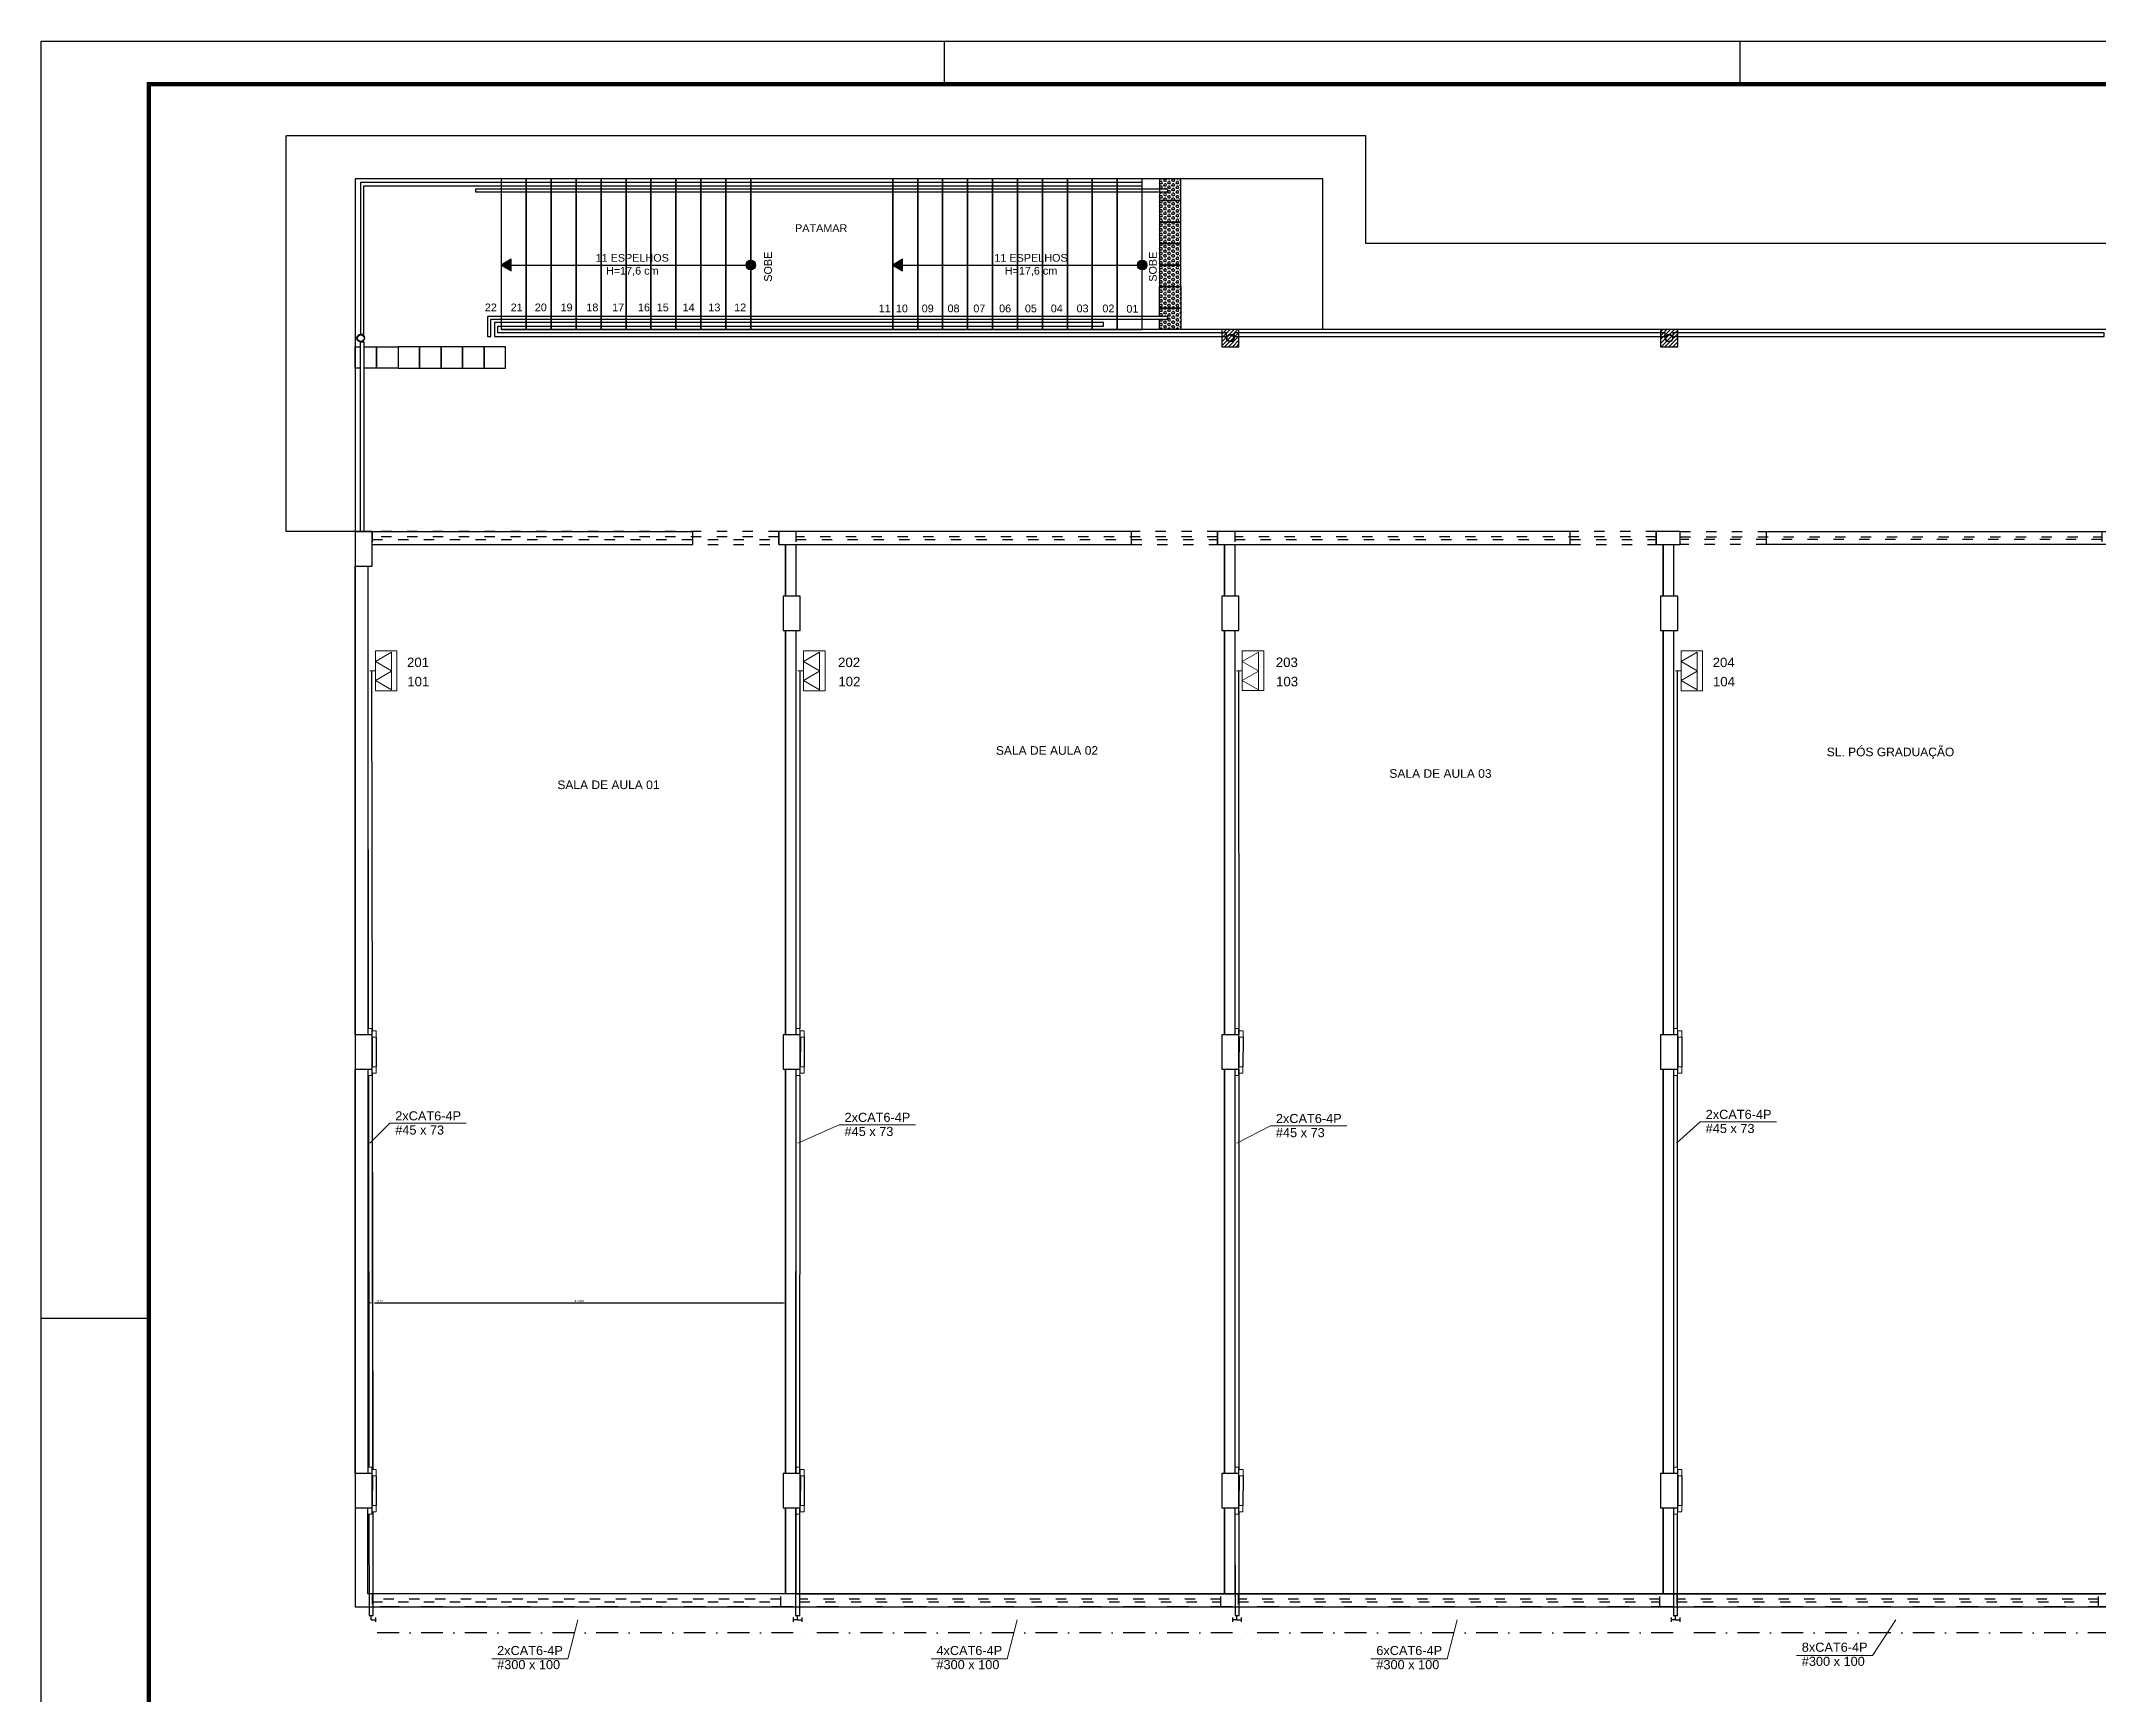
# Model space of a CAD drawing. Header units: millimetres. Extents: x 329 to 8779, y 382 to 3352.
# Drawn here: x 329 to 2721, y 1430 to 3352 of the extents above; entities that cross this region are included whole.
import ezdxf
from ezdxf.enums import TextEntityAlignment as Align

# ---------------------------------------------------------------- set-up
doc = ezdxf.new("R2010")
doc.units = ezdxf.units.MM
doc.linetypes.add('ACAD_ISO03W100', pattern=[30, 12, -18])
doc.linetypes.add('DASHDOT', pattern=[25.4, 12.7, -6.35, 0, -6.35])
for name, color, linetype in [('ARQ', 8, 'Continuous'), ('Estrutura nova', 8, 'Continuous'), ('LEGENDA', 7, 'Continuous')]:
    doc.layers.add(name, color=color, linetype=linetype)
for name, color, linetype, lineweight in [('CE-Condutos', 6, 'Continuous', 30), ('CE-Textos fios', 7, 'Continuous', 20), ('CE-Textos pontos', 5, 'Continuous', 20), ('EL-Condutos', 4, 'Continuous', 30), ('M-Condutos', 6, 'Continuous', 30), ('M-Textos fios', 7, 'Continuous', 20), ('P-SIMBOL', 5, 'Continuous', 20)]:
    doc.layers.add(name, color=color, linetype=linetype, lineweight=lineweight)
doc.styles.add('Arial', font='Arial.ttf')
doc.styles.get("Standard").update_dxf_attribs({"font": 'Arial.ttf'})
doc.dimstyles.new('ISO-25', dxfattribs={"dimtxt": 2.5, "dimasz": 2.5, "dimexe": 1.25, "dimexo": 0.625, "dimtad": 1, "dimtxsty": 'Standard', "dimcen": 2.5, "dimadec": 0, "dimazin": 0, "dimtfac": 1, "dimtmove": 0, "dimatfit": 3, "dimfxl": 1, "dimarcsym": 0})
pattern_1 = [(45, (-3663.8285, -9362.5535), (-2.245064, 2.245064), [])]

# ---------------------------------------------------------------- blocks, each defined once
blk = doc.blocks.new('A1 sem aba')
at = {"layer": 'LEGENDA'}
for p, q in [((-148, 58.4), (-148, 59.4)), ((-129.5, 58.4), (-129.5, 59.4)), ((-166.5, 29.7), (-169, 29.7))]:
    blk.add_line(p, q, dxfattribs=at)
blk.add_lwpolyline([(-169, 59.4), (0, 59.4), (0, 0), (-169, 0), (-169, 59.4)], close=True, dxfattribs=at)
at = {"layer": 'LEGENDA', "const_width": 0.1}
blk.add_lwpolyline([(-1, 58.4), (-1, 1), (-166.5, 1), (-166.5, 58.4)], close=True, dxfattribs=at)
blk = doc.blocks.new('A$C1804744E')
at = {"layer": 'EL-Condutos', "linetype": 'Continuous'}
for p, q in [((0, 4.6), (-0.4, 4.6)), ((0, 0.1), (-0.4, 0.1)), ((-0.4, -40.1), (0, -40.1)), ((-0.4, -44.6), (0, -44.6))]:
    blk.add_line(p, q, dxfattribs=at)
at = {"layer": 'EL-Condutos', "color": 6, "linetype": 'Continuous'}
for points in [[(0.1, -2.6), (0, -37.3)], [(4.7, -2.6), (4.6, -37.3)]]:
    blk.add_lwpolyline(points, dxfattribs=at)
at = {"layer": 'P-SIMBOL'}
for points in [[(-0.4, 0), (-0.4, 4.7), (-0.4, 7.4), (-5, 7.4), (-5, 0), (0, 0), (0, 4.7)], [(0, -2.6), (4.7, -2.6), (4.7, 4.7), (-0.4, 4.7)], [(0, 0), (0, -2.6)], [(-0.4, -47.3), (-5, -47.3), (-5, -40), (0, -40)], [(0, -44.7), (0, -40), (0, -37.3), (4.6, -37.3), (4.6, -44.7), (-0.4, -44.7), (-0.4, -40)], [(-0.4, -44.7), (-0.4, -47.3)]]:
    blk.add_lwpolyline(points, dxfattribs=at)
blk = doc.blocks.new('A$C57440988')
at = {"layer": 'EL-Condutos', "linetype": 'Continuous'}
for p, q in [((0, 4.6), (-0.4, 4.6)), ((0, 0.1), (-0.4, 0.1)), ((-0.4, -40.1), (0, -40.1)), ((-0.4, -44.6), (0, -44.6))]:
    blk.add_line(p, q, dxfattribs=at)
at = {"layer": 'EL-Condutos', "color": 6, "linetype": 'Continuous'}
for points in [[(0.1, -2.6), (0, -37.3)], [(4.7, -2.6), (4.6, -37.3)]]:
    blk.add_lwpolyline(points, dxfattribs=at)
at = {"layer": 'P-SIMBOL'}
for points in [[(-0.4, 0), (-0.4, 4.7), (-0.4, 7.4), (-5, 7.4), (-5, 0), (0, 0), (0, 4.7)], [(0, -2.6), (4.7, -2.6), (4.7, 4.7), (-0.4, 4.7)], [(0, 0), (0, -2.6)], [(-0.4, -47.3), (-5, -47.3), (-5, -40), (0, -40)], [(0, -44.7), (0, -40), (0, -37.3), (4.6, -37.3), (4.6, -44.7), (-0.4, -44.7), (-0.4, -40)], [(-0.4, -44.7), (-0.4, -47.3)]]:
    blk.add_lwpolyline(points, dxfattribs=at)
blk = doc.blocks.new('A$C7A2776F9')
at = {"layer": 'EL-Condutos', "linetype": 'Continuous'}
for p, q in [((0, 4.6), (-0.4, 4.6)), ((0, 0.1), (-0.4, 0.1)), ((-0.4, -40.1), (0, -40.1)), ((-0.4, -44.6), (0, -44.6))]:
    blk.add_line(p, q, dxfattribs=at)
at = {"layer": 'EL-Condutos', "color": 6, "linetype": 'Continuous'}
for points in [[(0.1, -2.6), (0, -37.3)], [(4.7, -2.6), (4.6, -37.3)]]:
    blk.add_lwpolyline(points, dxfattribs=at)
at = {"layer": 'P-SIMBOL'}
for points in [[(-0.4, 0), (-0.4, 4.7), (-0.4, 7.4), (-5, 7.4), (-5, 0), (0, 0), (0, 4.7)], [(0, -2.6), (4.7, -2.6), (4.7, 4.7), (-0.4, 4.7)], [(0, 0), (0, -2.6)], [(-0.4, -47.3), (-5, -47.3), (-5, -40), (0, -40)], [(0, -44.7), (0, -40), (0, -37.3), (4.6, -37.3), (4.6, -44.7), (-0.4, -44.7), (-0.4, -40)], [(-0.4, -44.7), (-0.4, -47.3)]]:
    blk.add_lwpolyline(points, dxfattribs=at)
blk = doc.blocks.new('A$C6E527BBC')
at = {"layer": 'EL-Condutos', "linetype": 'Continuous'}
for p, q in [((0, 4.6), (-0.4, 4.6)), ((0, 0.1), (-0.4, 0.1)), ((-0.4, -40.1), (0, -40.1)), ((-0.4, -44.6), (0, -44.6))]:
    blk.add_line(p, q, dxfattribs=at)
at = {"layer": 'EL-Condutos', "color": 6, "linetype": 'Continuous'}
for points in [[(0.1, -2.6), (0, -37.3)], [(4.7, -2.6), (4.6, -37.3)]]:
    blk.add_lwpolyline(points, dxfattribs=at)
at = {"layer": 'P-SIMBOL'}
for points in [[(-0.4, 0), (-0.4, 4.7), (-0.4, 7.4), (-5, 7.4), (-5, 0), (0, 0), (0, 4.7)], [(0, -2.6), (4.7, -2.6), (4.7, 4.7), (-0.4, 4.7)], [(0, 0), (0, -2.6)], [(-0.4, -47.3), (-5, -47.3), (-5, -40), (0, -40)], [(0, -44.7), (0, -40), (0, -37.3), (4.6, -37.3), (4.6, -44.7), (-0.4, -44.7), (-0.4, -40)], [(-0.4, -44.7), (-0.4, -47.3)]]:
    blk.add_lwpolyline(points, dxfattribs=at)
blk = doc.blocks.new('*D27')
at = {"color": 0, "lineweight": -2, "transparency": 16777216}
for p, q in [((713.7, 2151.6), (713.7, 1883.9)), ((711.2, 1885.2), (708.7, 1885.2)), ((713.7, 1885.2), (714.4, 1885.2)), ((714.4, 1692.3), (714.4, 1886.4)), ((716.9, 1885.2), (727.1, 1885.2))]:
    blk.add_line(p, q, dxfattribs=at)
at = {"color": 0, "transparency": 16777216}
for points in [[(711.2, 1885.6), (711.2, 1884.8), (713.7, 1885.2)], [(716.9, 1885.6), (716.9, 1884.8), (714.4, 1885.2)]]:
    blk.add_solid(points, dxfattribs=at)
at = {"layer": 'Defpoints', "color": 0, "transparency": 16777216}
for p in [(713.7, 2152.2), (714.4, 1885.2), (714.4, 1691.7)]:
    blk.add_point(p, dxfattribs=at)
at = {"color": 0, "transparency": 16777216, "insert": (723.2, 1887.3), "char_height": 2.5, "attachment_point": 5}
blk.add_mtext('0,65', dxfattribs=at)
blk = doc.blocks.new('*D28')
at = {"color": 0, "lineweight": -2, "transparency": 16777216}
for p, q in [((714.4, 1692.3), (714.4, 1886.4)), ((716.9, 1885.2), (1191.7, 1885.2)), ((1194.2, 1687.6), (1194.2, 1886.4))]:
    blk.add_line(p, q, dxfattribs=at)
at = {"color": 0, "transparency": 16777216}
for points in [[(716.9, 1885.6), (716.9, 1884.8), (714.4, 1885.2)], [(1191.7, 1885.6), (1191.7, 1884.8), (1194.2, 1885.2)]]:
    blk.add_solid(points, dxfattribs=at)
at = {"layer": 'Defpoints', "color": 0, "transparency": 16777216}
for p in [(1194.2, 1885.2), (714.4, 1691.7), (1194.2, 1686.9)]:
    blk.add_point(p, dxfattribs=at)
at = {"color": 0, "transparency": 16777216, "insert": (954.3, 1887.3), "char_height": 2.5, "attachment_point": 5}
blk.add_mtext('479,89', dxfattribs=at)

msp = doc.modelspace()

# ---------------------------------------------------------------- hatches: boundary and pattern name
at = {"layer": 'ARQ'}
h = msp.add_hatch(dxfattribs=at)
h.set_pattern_fill('HEX', color=8, scale=0.5, angle=180, style=0)
h.set_pattern_definition([(180, (-602.2166, 17707.085), (0, 2.74963), [1.5875, -3.175]), (60, (-602.2166, 17707.085), (2.38124943, -1.374815), [1.5875, -3.175]), (120, (-603.804, 17707.085), (2.38124943, 1.374815), [1.5875, -3.175])])
h.paths.add_polyline_path([(1628.747, 3179.94), (1637.247, 3179.94, -1), (1637.247, 3176.94), (1628.747, 3176.94), (1628.747, 3166.94), (1653.747, 3166.94), (1653.747, 3191.94), (1628.747, 3191.94)])
h.paths.add_polyline_path([(1653.747, 3166.94), (1628.747, 3166.94), (1628.747, 3141.94), (1653.747, 3141.94)])
h.paths.add_polyline_path([(1653.747, 3141.94), (1628.747, 3141.94), (1628.747, 3116.94), (1653.747, 3116.94)])
h.paths.add_polyline_path([(1653.747, 3116.94), (1628.747, 3116.94), (1628.747, 3091.94), (1653.747, 3091.94)])
h.paths.add_polyline_path([(1653.747, 3091.94), (1628.747, 3091.94), (1628.747, 3066.94), (1653.747, 3066.94)])
h.paths.add_polyline_path([(1653.747, 3066.94), (1628.747, 3066.94), (1628.747, 3041.94), (1653.747, 3041.94)])
h.paths.add_polyline_path([(1653.747, 3041.94), (1628.747, 3041.94), (1628.747, 3031.94), (1637.247, 3031.94, -1), (1637.247, 3028.94), (1628.747, 3028.94), (1628.747, 3016.94), (1653.747, 3016.94)])
for points in [[(863.747, 3091.94), (875.214, 3085.32), (875.214, 3098.561)], [(1318.747, 3091.94), (1330.214, 3085.32), (1330.214, 3098.561)]]:
    msp.add_hatch(color=8, dxfattribs=at).paths.add_polyline_path(points)
h = msp.add_hatch(color=8, dxfattribs=at)
edge = h.paths.add_edge_path()
edge.add_arc((1153.747, 3091.94), 5.55, 0, 360)
h = msp.add_hatch(color=8, dxfattribs=at)
edge = h.paths.add_edge_path()
edge.add_arc((1608.747, 3091.94), 5.55, 0, 360)
h = msp.add_hatch(dxfattribs=at)
h.set_pattern_fill('ANSI31', color=8, style=0)
h.set_pattern_definition(pattern_1)
h.paths.add_polyline_path([(1701.247, 2996.94), (1721.247, 2996.94), (1721.247, 3016.94), (1701.247, 3016.94)])
h = msp.add_hatch(dxfattribs=at)
h.set_pattern_fill('ANSI31', color=8, style=0)
h.set_pattern_definition(pattern_1)
h.paths.add_polyline_path([(2211.247, 2996.94), (2231.247, 2996.94), (2231.247, 3016.94), (2211.247, 3016.94)])

# ---------------------------------------------------------------- linework, layer by layer
at = {"layer": 'ARQ', "color": 8}
for p, q in [((613.747, 2781.94), (613.747, 3241.94)), ((703.939, 3241.94), (699.939, 3241.94)), ((833.747, 3179.94), (833.747, 3176.94)), ((1637.247, 3179.94), (833.747, 3179.94)), ((833.747, 3176.94), (1637.247, 3176.94)), ((693.747, 3016.94), (693.747, 2781.94)), ((4441.247, 3016.94), (863.747, 3016.94)), ((699.939, 3011.385), (703.939, 3011.385)), ((1706.802, 3008.94), (1706.802, 3012.94)), ((693.747, 2781.94), (613.747, 2781.94)), ((693.747, 2781.94), (693.747, 1531.94)), ((693.747, 2781.94), (1086.247, 2781.94)), ((1086.247, 2766.94), (1086.247, 2781.94)), ((1186.247, 2766.94), (1186.247, 2781.94)), ((1696.247, 2766.94), (1696.247, 2781.94)), ((2206.247, 2766.94), (2206.247, 2781.94)), ((2234.247, 2766.94), (2234.247, 2781.94)), ((713.747, 2766.94), (1086.247, 2766.94)), ((708.747, 2741.94), (708.747, 2196.94)), ((708.747, 2156.94), (708.747, 1686.94)), ((708.747, 1546.94), (708.747, 1646.94)), ((693.747, 1531.94), (5303.747, 1531.94)), ((5288.747, 1546.94), (708.747, 1546.94))]:
    msp.add_line(p, q, dxfattribs=at)
at = {"layer": 'ARQ', "color": 8, "linetype": 'ACAD_ISO03W100'}
for p, q in [((1188.747, 1546.94), (713.747, 1546.94)), ((713.747, 1546.94), (713.747, 1531.94)), ((713.747, 1531.94), (1188.747, 1531.94)), ((1188.747, 1531.94), (1188.747, 1546.94))]:
    msp.add_line(p, q, dxfattribs=at)
at = {"layer": 'ARQ', "color": 8}
for points in [[(7116.747, 2771.94), (7116.747, 3016.94), (7116.747, 3116.94), (5776.247, 3116.94), (5776.247, 3296.94), (4391.247, 3296.94), (4391.247, 3116.94), (1868.747, 3116.94, 0), (1868.747, 3116.94), (1868.747, 3241.94, 0), (1868.747, 3241.94), (613.747, 3241.94)], [(703.939, 3011.385), (703.939, 3183.94, 0), (703.939, 3183.94), (1608.747, 3183.94), (1608.747, 3187.94), (699.939, 3187.94, 0), (699.939, 3187.94), (699.939, 3011.385)], [(851.747, 3028.94), (1637.247, 3028.94, 1), (1637.247, 3031.94), (847.747, 3031.94, 0), (847.747, 3031.94), (847.747, 3008.94, 0), (847.747, 3008.94), (851.747, 3008.94, 0), (851.747, 3008.94), (851.747, 3028.94)], [(1706.802, 3012.94), (859.747, 3012.94, 0), (859.747, 3012.94), (859.747, 3020.94), (1563.747, 3020.94), (1563.747, 3024.94), (855.747, 3024.94), (855.747, 3008.94, 0), (855.747, 3008.94), (1706.802, 3008.94)]]:
    msp.add_lwpolyline(points, format="xyb", dxfattribs=at)
for points in [[(863.747, 3191.94), (693.747, 3191.94), (693.747, 3016.94)], [(1818.747, 3016.94), (1818.747, 3191.94), (1608.747, 3191.94), (1608.747, 3191.94)], [(863.747, 3091.94), (1153.747, 3091.94)], [(1318.747, 3091.94), (1608.747, 3091.94)], [(1628.747, 3031.94), (1628.747, 3041.94), (1653.747, 3041.94), (1653.747, 3016.94), (1628.747, 3016.94), (1628.747, 3028.94)], [(699.939, 2971.94), (693.747, 2971.94), (693.747, 2996.94), (699.939, 2996.94)], [(703.939, 2996.94), (718.747, 2996.94), (718.747, 2971.94), (703.939, 2971.94)], [(1194.247, 2766.94), (1194.247, 2706.94)], [(1206.247, 2766.94), (1206.247, 2706.94)], [(1704.247, 2766.94), (1704.247, 2706.94)], [(1716.247, 2766.94), (1716.247, 2706.94)], [(2214.247, 2766.94), (2214.247, 2706.94)], [(2226.247, 2766.94), (2226.247, 2706.94)], [(693.747, 2741.94), (693.747, 2196.94)], [(693.747, 2196.94), (693.747, 2741.94)], [(1194.247, 2666.94), (1194.247, 2196.94)], [(1206.247, 2666.94), (1206.247, 2196.94)], [(1704.247, 2666.94), (1704.247, 2196.94)], [(1716.247, 2666.94), (1716.247, 2196.94)], [(2214.247, 2666.94), (2214.247, 2196.94)], [(2226.247, 2666.94), (2226.247, 2196.94)], [(693.747, 2156.94), (693.747, 1686.94)], [(693.747, 1686.94), (693.747, 2156.94)], [(1194.247, 1686.94), (1194.247, 2156.94), (1206.247, 2156.94), (1206.247, 1686.94)], [(1194.247, 2156.94), (1194.247, 1686.94)], [(1206.247, 2156.94), (1206.247, 1686.94)], [(1704.247, 1686.94), (1704.247, 2156.94), (1716.247, 2156.94), (1716.247, 1686.94)], [(1704.247, 2156.94), (1704.247, 1686.94)], [(1716.247, 2156.94), (1716.247, 1686.94)], [(2214.247, 1686.94), (2214.247, 2156.94), (2226.247, 2156.94), (2226.247, 1686.94)], [(2214.247, 2156.94), (2214.247, 1686.94)], [(2226.247, 2156.94), (2226.247, 1686.94)], [(1206.247, 1646.94), (1206.247, 1546.94), (1194.247, 1546.94), (1194.247, 1646.94)], [(1194.247, 1646.94), (1194.247, 1546.94)], [(1206.247, 1546.94), (1716.247, 1546.94), (2226.247, 1546.94), (2731.788, 1546.94), (2731.788, 1546.94), (3238.344, 1546.94), (3756.247, 1546.94), (3756.247, 1546.94), (4266.247, 1546.94), (4776.247, 1546.94), (5288.747, 1546.94), (5288.747, 1646.94)], [(1206.247, 1646.94), (1206.247, 1546.94)], [(1716.247, 1646.94), (1716.247, 1546.94), (1704.247, 1546.94), (1704.247, 1646.94)], [(1704.247, 1646.94), (1704.247, 1546.94)], [(1716.247, 1646.94), (1716.247, 1546.94)], [(2226.247, 1646.94), (2226.247, 1546.94), (2214.247, 1546.94), (2214.247, 1646.94)], [(2214.247, 1646.94), (2214.247, 1546.94)], [(2226.247, 1646.94), (2226.247, 1546.94)]]:
    msp.add_lwpolyline(points, dxfattribs=at)
for points in [[(863.747, 3016.94), (892.747, 3016.94), (892.747, 3191.94), (863.747, 3191.94)], [(892.747, 3016.94), (921.747, 3016.94), (921.747, 3191.94), (892.747, 3191.94)], [(921.747, 3016.94), (950.747, 3016.94), (950.747, 3191.94), (921.747, 3191.94)], [(950.747, 3016.94), (979.747, 3016.94), (979.747, 3191.94), (950.747, 3191.94)], [(979.747, 3016.94), (1008.747, 3016.94), (1008.747, 3191.94), (979.747, 3191.94)], [(1008.747, 3016.94), (1037.747, 3016.94), (1037.747, 3191.94), (1008.747, 3191.94)], [(1037.747, 3016.94), (1066.747, 3016.94), (1066.747, 3191.94), (1037.747, 3191.94)], [(1066.747, 3016.94), (1095.747, 3016.94), (1095.747, 3191.94), (1066.747, 3191.94)], [(1095.747, 3016.94), (1124.747, 3016.94), (1124.747, 3191.94), (1095.747, 3191.94)], [(1124.747, 3016.94), (1153.747, 3016.94), (1153.747, 3191.94), (1124.747, 3191.94)], [(1153.747, 3016.94), (1318.747, 3016.94), (1318.747, 3191.94), (1153.747, 3191.94)], [(1318.747, 3016.94), (1347.747, 3016.94), (1347.747, 3191.94), (1318.747, 3191.94)], [(1347.747, 3016.94), (1376.747, 3016.94), (1376.747, 3191.94), (1347.747, 3191.94)], [(1376.747, 3016.94), (1405.747, 3016.94), (1405.747, 3191.94), (1376.747, 3191.94)], [(1405.747, 3016.94), (1434.747, 3016.94), (1434.747, 3191.94), (1405.747, 3191.94)], [(1434.747, 3016.94), (1463.747, 3016.94), (1463.747, 3191.94), (1434.747, 3191.94)], [(1463.747, 3016.94), (1492.747, 3016.94), (1492.747, 3191.94), (1463.747, 3191.94)], [(1492.747, 3016.94), (1521.747, 3016.94), (1521.747, 3191.94), (1492.747, 3191.94)], [(1521.747, 3016.94), (1550.747, 3016.94), (1550.747, 3191.94), (1521.747, 3191.94)], [(1550.747, 3016.94), (1579.747, 3016.94), (1579.747, 3191.94), (1550.747, 3191.94)], [(1579.747, 3016.94), (1608.747, 3016.94), (1608.747, 3191.94), (1579.747, 3191.94)], [(1653.747, 3166.94), (1653.747, 3191.94), (1628.747, 3191.94), (1628.747, 3166.94)], [(1653.747, 3141.94), (1653.747, 3166.94), (1628.747, 3166.94), (1628.747, 3141.94)], [(1653.747, 3116.94), (1653.747, 3141.94), (1628.747, 3141.94), (1628.747, 3116.94)], [(1653.747, 3091.94), (1653.747, 3116.94), (1628.747, 3116.94), (1628.747, 3091.94)], [(863.747, 3091.94), (875.214, 3085.32), (875.214, 3098.561)], [(1318.747, 3091.94), (1330.214, 3085.32), (1330.214, 3098.561)], [(1653.747, 3066.94), (1653.747, 3091.94), (1628.747, 3091.94), (1628.747, 3066.94)], [(1653.747, 3066.94), (1653.747, 3041.94), (1628.747, 3041.94), (1628.747, 3066.94)], [(703.939, 3002.495), (703.939, 2781.94), (699.939, 2781.94), (699.939, 3002.495)], [(743.747, 2971.94), (718.747, 2971.94), (718.747, 2996.94), (743.747, 2996.94)], [(743.747, 2971.94), (768.747, 2971.94), (768.747, 2996.94), (743.747, 2996.94)], [(768.747, 2971.94), (793.747, 2971.94), (793.747, 2996.94), (768.747, 2996.94)], [(793.747, 2971.94), (818.747, 2971.94), (818.747, 2996.94), (793.747, 2996.94)], [(818.747, 2971.94), (843.747, 2971.94), (843.747, 2996.94), (818.747, 2996.94)], [(843.747, 2971.94), (868.747, 2971.94), (868.747, 2996.94), (843.747, 2996.94)], [(2216.802, 3012.94), (1715.692, 3012.94), (1715.692, 3008.94), (2216.802, 3008.94)], [(2726.802, 3012.94), (2225.692, 3012.94), (2225.692, 3008.94), (2726.802, 3008.94)], [(1596.247, 2766.94), (1596.247, 2781.94), (1186.247, 2781.94), (1186.247, 2766.94)], [(2106.247, 2766.94), (2106.247, 2781.94), (1696.247, 2781.94), (1696.247, 2766.94)], [(2206.247, 2766.94), (2234.247, 2766.94), (2234.247, 2781.94), (2206.247, 2781.94)], [(2334.247, 2766.94), (2334.247, 2781.94), (3126.247, 2781.94), (3126.247, 2766.94)], [(1194.247, 2766.94), (1206.247, 2766.94), (1206.247, 2706.94), (1194.247, 2706.94)], [(1704.247, 2766.94), (1716.247, 2766.94), (1716.247, 2706.94), (1704.247, 2706.94)], [(2214.247, 2766.94), (2226.247, 2766.94), (2226.247, 2706.94), (2214.247, 2706.94)], [(1194.247, 2666.94), (1206.247, 2666.94), (1206.247, 2196.94), (1194.247, 2196.94)], [(1704.247, 2666.94), (1716.247, 2666.94), (1716.247, 2196.94), (1704.247, 2196.94)], [(2214.247, 2666.94), (2226.247, 2666.94), (2226.247, 2196.94), (2214.247, 2196.94)]]:
    msp.add_lwpolyline(points, close=True, dxfattribs=at)
at = {"layer": 'ARQ', "color": 8, "linetype": 'Continuous'}
for points in [[(1701.247, 2996.94), (1721.247, 2996.94), (1721.247, 3016.94), (1701.247, 3016.94), (1701.247, 2996.94)], [(2211.247, 2996.94), (2231.247, 2996.94), (2231.247, 3016.94), (2211.247, 3016.94), (2211.247, 2996.94)], [(693.747, 2741.94), (713.747, 2741.94), (713.747, 2781.94), (693.747, 2781.94), (693.747, 2741.94)], [(1191.247, 2666.94), (1211.247, 2666.94), (1211.247, 2706.94), (1191.247, 2706.94), (1191.247, 2666.94)], [(1701.247, 2666.94), (1721.247, 2666.94), (1721.247, 2706.94), (1701.247, 2706.94), (1701.247, 2666.94)], [(2211.247, 2666.94), (2231.247, 2666.94), (2231.247, 2706.94), (2211.247, 2706.94), (2211.247, 2666.94)], [(693.747, 2156.94), (713.747, 2156.94), (713.747, 2196.94), (693.747, 2196.94), (693.747, 2156.94)], [(1191.247, 2156.94), (1211.247, 2156.94), (1211.247, 2196.94), (1191.247, 2196.94), (1191.247, 2156.94)], [(1701.247, 2156.94), (1721.247, 2156.94), (1721.247, 2196.94), (1701.247, 2196.94), (1701.247, 2156.94)], [(2211.247, 2156.94), (2231.247, 2156.94), (2231.247, 2196.94), (2211.247, 2196.94), (2211.247, 2156.94)], [(693.747, 1646.94), (713.747, 1646.94), (713.747, 1686.94), (693.747, 1686.94), (693.747, 1646.94)], [(1191.247, 1646.94), (1211.247, 1646.94), (1211.247, 1686.94), (1191.247, 1686.94), (1191.247, 1646.94)], [(1701.247, 1646.94), (1721.247, 1646.94), (1721.247, 1686.94), (1701.247, 1686.94), (1701.247, 1646.94)], [(2211.247, 1646.94), (2231.247, 1646.94), (2231.247, 1686.94), (2211.247, 1686.94), (2211.247, 1646.94)]]:
    msp.add_lwpolyline(points, dxfattribs=at)
at = {"layer": 'ARQ', "color": 8, "linetype": 'ACAD_ISO03W100'}
for points in [[(1186.247, 2781.94), (713.747, 2781.94), (713.747, 2766.94), (1186.247, 2766.94)], [(1186.247, 2775.94), (713.747, 2775.94), (713.747, 2772.94), (1186.247, 2772.94)], [(1696.247, 2781.94), (1206.247, 2781.94), (1206.247, 2766.94), (1696.247, 2766.94)], [(1696.247, 2775.94), (1206.247, 2775.94), (1206.247, 2772.94), (1696.247, 2772.94)], [(2206.247, 2781.94), (1716.247, 2781.94), (1716.247, 2766.94), (2206.247, 2766.94)], [(2206.247, 2775.94), (1716.247, 2775.94), (1716.247, 2772.94), (2206.247, 2772.94)], [(2234.247, 2781.94), (2724.247, 2781.94), (2724.247, 2766.94), (2234.247, 2766.94)], [(2234.247, 2775.94), (2724.247, 2775.94), (2724.247, 2772.94), (2234.247, 2772.94)], [(713.747, 1537.94), (1188.747, 1537.94), (1188.747, 1540.94), (713.747, 1540.94)]]:
    msp.add_lwpolyline(points, dxfattribs=at)
for points in [[(1700.247, 1546.94), (1210.247, 1546.94), (1210.247, 1531.94), (1700.247, 1531.94)], [(1210.247, 1537.94), (1700.247, 1537.94), (1700.247, 1540.94), (1210.247, 1540.94)], [(2210.247, 1546.94), (1720.247, 1546.94), (1720.247, 1531.94), (2210.247, 1531.94)], [(1720.247, 1537.94), (2210.247, 1537.94), (2210.247, 1540.94), (1720.247, 1540.94)], [(2720.247, 1546.94), (2230.247, 1546.94), (2230.247, 1531.94), (2720.247, 1531.94)], [(2230.247, 1537.94), (2720.247, 1537.94), (2720.247, 1540.94), (2230.247, 1540.94)]]:
    msp.add_lwpolyline(points, close=True, dxfattribs=at)
at = {"layer": 'ARQ', "color": 8}
for centre in [(1153.747, 3091.94), (1608.747, 3091.94)]:
    msp.add_circle(centre, 5.55, dxfattribs=at)
at = {"layer": 'ARQ', "color": 8, "linetype": 'Continuous'}
for centre, radius in [((700.384, 3006.94), 4.445), ((700.384, 3006.94), 3.895), ((1711.247, 3006.94), 4.445), ((1711.247, 3006.94), 3.895), ((2221.247, 3006.94), 4.445), ((2221.247, 3006.94), 3.895)]:
    msp.add_circle(centre, radius, dxfattribs=at)
at = {"layer": 'ARQ', "color": 8}
msp.add_arc((1637.247, 3178.44), 1.5, 270, 90, dxfattribs=at)
at = {"layer": 'CE-Condutos', "linetype": 'Continuous'}
for p, q in [((708.544, 2620.255), (709.132, 2204.33)), ((713.044, 2620.26), (713.636, 2201.575)), ((1206.247, 2620.26), (1206.096, 2196.94)), ((1210.747, 2620.26), (1210.599, 2204.33)), ((1716.247, 2620.31), (1716.394, 2204.33)), ((1720.747, 2620.31), (1720.897, 2196.94)), ((2226.247, 2620.21), (2226.247, 2196.94)), ((2230.747, 2620.215), (2230.747, 2204.33)), ((713.642, 2197.075), (713.642, 2196.94)), ((713.699, 2156.94), (713.699, 2156.855)), ((1206.082, 2156.94), (1205.915, 1686.94)), ((1720.911, 2156.94), (1721.076, 1691.575)), ((2226.247, 2156.94), (2226.247, 1686.94)), ((709.209, 2149.605), (709.852, 1694.33)), ((713.705, 2152.22), (714.356, 1691.66)), ((1210.579, 2149.605), (1210.415, 1686.94)), ((1716.414, 2149.605), (1716.575, 1694.33)), ((2230.747, 2149.605), (2230.747, 1694.33)), ((1721.078, 1687.075), (1721.078, 1686.94)), ((709.93, 1639.605), (710.096, 1521.906)), ((714.426, 1642.22), (714.596, 1521.912)), ((1205.901, 1646.94), (1205.857, 1521.91)), ((1210.401, 1646.94), (1210.357, 1521.908)), ((1716.595, 1639.605), (1716.637, 1521.908)), ((1721.092, 1646.94), (1721.092, 1646.855)), ((1721.094, 1642.355), (1721.137, 1521.91)), ((2226.247, 1646.94), (2226.247, 1521.9)), ((2230.747, 1639.605), (2230.747, 1521.986)), ((1203.102, 1519.409), (1203.102, 1514.409)), ((1208.102, 1516.909), (1203.102, 1516.909)), ((1205.607, 1521.91), (1210.607, 1521.908)), ((1208.102, 1516.909), (1208.107, 1521.909)), ((1208.102, 1516.909), (1213.102, 1516.909)), ((1213.102, 1519.409), (1213.102, 1514.409)), ((1713.887, 1519.409), (1713.887, 1514.409)), ((1718.887, 1516.909), (1713.887, 1516.909)), ((1716.387, 1521.908), (1721.387, 1521.91)), ((1718.887, 1516.909), (1718.887, 1521.909)), ((1718.887, 1516.909), (1723.887, 1516.909)), ((1723.887, 1519.409), (1723.887, 1514.409)), ((2223.507, 1519.405), (2223.507, 1514.405)), ((2228.507, 1516.905), (2223.507, 1516.905)), ((2225.997, 1521.899), (2230.997, 1521.91)), ((2228.507, 1516.905), (2228.497, 1521.905)), ((2228.507, 1516.905), (2233.507, 1516.905)), ((2233.507, 1519.405), (2233.507, 1514.405))]:
    msp.add_line(p, q, dxfattribs=at)
at = {"layer": 'CE-Textos fios'}
for p, q in [((711.023, 2071.085), (734.242, 2094.135)), ((734.242, 2094.135), (822.771, 2094.135)), ((734.242, 2094.135), (822.771, 2094.135)), ((1208.302, 2071.085), (1256.517, 2092.41)), ((1256.517, 2092.41), (1345.047, 2092.41)), ((1256.517, 2092.41), (1345.047, 2092.41)), ((1718.692, 2071.11), (1757.887, 2091.055)), ((1757.887, 2091.055), (1846.417, 2091.055)), ((1757.887, 2091.055), (1846.417, 2091.055)), ((2229.627, 2071.06), (2257.482, 2095.865)), ((2257.482, 2095.865), (2346.012, 2095.865)), ((2257.482, 2095.865), (2346.012, 2095.865))]:
    msp.add_line(p, q, dxfattribs=at)
at = {"layer": 'EL-Condutos', "linetype": 'Continuous'}
for p, q in [((713.746, 2201.575), (713.391, 2201.575)), ((713.747, 2197.075), (713.392, 2197.075)), ((713.392, 2156.855), (713.747, 2156.855)), ((713.392, 2152.355), (713.747, 2152.355))]:
    msp.add_line(p, q, dxfattribs=at)
at = {"layer": 'EL-Condutos', "color": 6, "linetype": 'Continuous'}
for points in [[(713.816, 2194.325), (713.747, 2159.61)], [(718.463, 2194.325), (718.393, 2159.61)]]:
    msp.add_lwpolyline(points, dxfattribs=at)
at = {"layer": 'M-Condutos', "linetype": 'DASHDOT', "ltscale": 2}
for p, q in [((1203.102, 1531.909), (722.886, 1531.909)), ((1713.887, 1531.909), (1213.102, 1531.909)), ((2225.767, 1531.909), (1723.887, 1531.909)), ((2733.387, 1531.909), (2235.767, 1531.909)), ((1203.102, 1501.909), (717.142, 1501.909)), ((1713.887, 1501.909), (1213.102, 1501.909)), ((2225.767, 1501.909), (1723.887, 1501.909)), ((2733.387, 1501.909), (2235.767, 1501.909))]:
    msp.add_line(p, q, dxfattribs=at)
at = {"layer": 'M-Condutos', "linetype": 'Continuous'}
for p, q in [((709.846, 1521.906), (714.846, 1521.913)), ((712.353, 1516.909), (712.346, 1521.909)), ((712.353, 1516.909), (717.353, 1516.909)), ((717.353, 1519.409), (717.353, 1514.409))]:
    msp.add_line(p, q, dxfattribs=at)
at = {"layer": 'M-Textos fios'}
for p, q in [((952.829, 1516.909), (941.184, 1471.511)), ((1463.497, 1516.909), (1451.852, 1471.511)), ((1974.827, 1516.909), (1963.182, 1471.511)), ((2484.577, 1516.909), (2457.712, 1475.36)), ((941.184, 1471.511), (852.654, 1471.511)), ((941.184, 1471.511), (852.654, 1471.511)), ((1451.852, 1471.511), (1363.322, 1471.511)), ((1451.852, 1471.511), (1363.322, 1471.511)), ((1963.182, 1471.511), (1874.652, 1471.511)), ((1963.182, 1471.511), (1874.652, 1471.511)), ((2457.712, 1475.36), (2369.187, 1475.36)), ((2457.712, 1475.36), (2369.187, 1475.36))]:
    msp.add_line(p, q, dxfattribs=at)
at = {"layer": 'P-SIMBOL', "color": 1}
for p, q in [((717.344, 2630.96), (717.344, 2643.46)), ((729.844, 2643.46), (717.344, 2643.46)), ((717.344, 2630.96), (736.094, 2641.81)), ((729.844, 2643.46), (742.344, 2643.46)), ((736.094, 2641.81), (736.094, 2620.11)), ((742.344, 2630.96), (742.344, 2643.46)), ((1215.047, 2630.96), (1215.047, 2643.46)), ((1227.547, 2643.46), (1215.047, 2643.46)), ((1215.047, 2630.96), (1233.797, 2641.81)), ((1227.547, 2643.46), (1240.047, 2643.46)), ((1233.797, 2641.81), (1233.797, 2620.11)), ((1240.047, 2630.96), (1240.047, 2643.46)), ((1725.047, 2631.01), (1725.047, 2643.51)), ((1737.547, 2643.51), (1725.047, 2643.51)), ((1725.047, 2631.01), (1743.797, 2641.86)), ((1737.547, 2643.51), (1750.047, 2643.51)), ((1743.797, 2641.86), (1743.797, 2620.16)), ((1750.047, 2631.01), (1750.047, 2643.51)), ((2235.047, 2630.915), (2235.047, 2643.415)), ((2247.547, 2643.415), (2235.047, 2643.415)), ((2235.047, 2630.915), (2253.797, 2641.765)), ((2247.547, 2643.415), (2260.047, 2643.415)), ((2253.797, 2641.765), (2253.797, 2620.065)), ((2260.047, 2630.915), (2260.047, 2643.415)), ((717.344, 2620.26), (710.794, 2620.26)), ((717.344, 2630.96), (717.344, 2597.06)), ((736.094, 2620.11), (717.344, 2630.96)), ((717.344, 2608.76), (736.094, 2619.61)), ((736.094, 2597.91), (717.344, 2608.76)), ((736.094, 2619.61), (736.094, 2597.91)), ((742.344, 2630.96), (742.344, 2597.06)), ((1215.047, 2620.26), (1208.497, 2620.26)), ((1215.047, 2630.96), (1215.047, 2597.06)), ((1233.797, 2620.11), (1215.047, 2630.96)), ((1215.047, 2608.76), (1233.797, 2619.61)), ((1233.797, 2597.91), (1215.047, 2608.76)), ((1233.797, 2619.61), (1233.797, 2597.91)), ((1240.047, 2630.96), (1240.047, 2597.06)), ((1725.047, 2620.31), (1718.497, 2620.31)), ((1725.047, 2631.01), (1725.047, 2597.11)), ((1743.797, 2620.16), (1725.047, 2631.01)), ((1725.047, 2608.81), (1743.797, 2619.66)), ((1743.797, 2597.96), (1725.047, 2608.81)), ((1743.797, 2619.66), (1743.797, 2597.96)), ((1750.047, 2631.01), (1750.047, 2597.11)), ((2235.047, 2620.215), (2228.497, 2620.215)), ((2235.047, 2630.915), (2235.047, 2597.015)), ((2253.797, 2620.065), (2235.047, 2630.915)), ((2235.047, 2608.715), (2253.797, 2619.565)), ((2253.797, 2597.865), (2235.047, 2608.715)), ((2253.797, 2619.565), (2253.797, 2597.865)), ((2260.047, 2630.915), (2260.047, 2597.015)), ((729.844, 2597.06), (717.344, 2597.06)), ((729.844, 2597.06), (742.344, 2597.06)), ((1227.547, 2597.06), (1215.047, 2597.06)), ((1227.547, 2597.06), (1240.047, 2597.06)), ((1737.547, 2597.11), (1725.047, 2597.11)), ((1737.547, 2597.11), (1750.047, 2597.11)), ((2247.547, 2597.015), (2235.047, 2597.015)), ((2247.547, 2597.015), (2260.047, 2597.015))]:
    msp.add_line(p, q, dxfattribs=at)
at = {"layer": 'P-SIMBOL'}
for points in [[(713.392, 2196.94), (713.392, 2201.66), (713.392, 2204.33), (708.746, 2204.33), (708.746, 2196.94), (713.747, 2196.94), (713.746, 2201.66)], [(713.748, 2194.325), (718.463, 2194.325), (718.463, 2201.66), (713.392, 2201.66)], [(713.747, 2196.94), (713.748, 2194.325)], [(713.392, 2149.605), (708.746, 2149.605), (708.746, 2156.94), (713.747, 2156.94)], [(713.747, 2152.22), (713.747, 2156.94), (713.747, 2159.61), (718.393, 2159.61), (718.393, 2152.22), (713.393, 2152.22), (713.393, 2156.94)], [(713.393, 2152.22), (713.392, 2149.605)]]:
    msp.add_lwpolyline(points, dxfattribs=at)

# ---------------------------------------------------------------- block references
at = {"layer": 'Estrutura nova', "color": 6}
for name, p in [('A$C1804744E', (1211.247, 2196.94)), ('A$C57440988', (1721.247, 2196.94)), ('A$C7A2776F9', (2231.247, 2196.94)), ('A$C6E527BBC', (713.747, 1686.94)), ('A$C6E527BBC', (1211.247, 1686.94)), ('A$C6E527BBC', (1721.247, 1686.94)), ('A$C6E527BBC', (2231.247, 1686.94))]:
    msp.add_blockref(name, p, dxfattribs=at)
at = {"layer": 'LEGENDA', "xscale": 49.99999999947613, "yscale": 49.99999999947613, "zscale": 49.99999999947613}
msp.add_blockref('A1 sem aba', (8778.869, 382.199), dxfattribs=at)

# ---------------------------------------------------------------- texts
at = {"layer": 'ARQ', "color": 8, "style": 'Arial'}
for p in [(1173.754, 3089.978), (1621.114, 3089.978)]:
    msp.add_text('SOBE', height=9, rotation=90, dxfattribs=at).set_placement(p, align=Align.MIDDLE_CENTER)
for s, p in [('22', (851.594, 3042.64)), ('21', (881.594, 3042.64)), ('20', (909.594, 3042.64)), ('19', (939.594, 3042.64)), ('18', (969.594, 3042.64)), ('17', (999.594, 3042.64)), ('16', (1029.594, 3042.64)), ('15', (1051.405, 3042.64)), ('14', (1081.405, 3042.64)), ('13', (1111.405, 3042.64)), ('12', (1141.405, 3042.64)), ('11', (1309.446, 3041.491)), ('10', (1329.41, 3041.491)), ('09', (1359.41, 3041.491)), ('08', (1389.41, 3041.491)), ('07', (1419.41, 3041.491)), ('06', (1449.41, 3041.491)), ('05', (1479.41, 3041.491)), ('04', (1509.41, 3041.491)), ('03', (1539.41, 3041.491)), ('02', (1569.41, 3041.491)), ('01', (1597.338, 3041.061))]:
    msp.add_text(s, height=9, dxfattribs=at).set_placement(p, align=Align.MIDDLE_CENTER)
at = {"layer": 'ARQ', "color": 8, "insert": (1205.214, 3139.303), "char_height": 9, "width": 105.85342, "attachment_point": 1}
msp.add_mtext('PATAMAR', dxfattribs=at)
at = {"layer": 'ARQ', "color": 8, "style": 'Arial'}
for s, insert, char_height, width, attachment_point in [('11 ESPELHOS\\PH=17,6 cm', (1015.97, 3091.94), 9, 326.45389, 5), ('11 ESPELHOS\\PH=17,6 cm', (1479.52, 3091.94), 9, 326.45389, 5), ('SALA DE AULA 02 ', (1498.065, 2532.569), 10, 126.55525, 2), ('SL. PÓS GRADUAÇÃO ', (2478.574, 2530.861), 10, 157.59209, 2), ('SALA DE AULA 01 ', (988.288, 2492.65), 10, 126.53479, 2), ('SALA DE AULA 03 ', (1955.452, 2505.774), 10, 118.80628, 2)]:
    msp.add_mtext(s, dxfattribs=dict(at, insert=insert, char_height=char_height, width=width, attachment_point=attachment_point))
at = {"layer": 'CE-Textos fios', "char_height": 10.59, "attachment_point": 7, "line_spacing_factor": 0.798, "style": 'Arial'}
for s, insert, width in [('2xCAT6-4P', (740.497, 2097.335), 114.372), ('2xCAT6-4P', (1262.747, 2095.585), 114.372), ('2xCAT6-4P', (1764.147, 2094.235), 114.372), ('2xCAT6-4P', (2263.747, 2099.035), 114.372), ('#45 x 73', (740.497, 2080.885), 101.664), ('#45 x 73', (1262.747, 2079.185), 101.664), ('#45 x 73', (1764.147, 2077.835), 101.664), ('#45 x 73', (2263.747, 2082.635), 101.664)]:
    msp.add_mtext(s, dxfattribs=dict(at, insert=insert, width=width))
at = {"layer": 'CE-Textos pontos', "char_height": 11, "width": 63.54, "attachment_point": 8, "line_spacing_factor": 0.798, "style": 'Arial'}
for s, insert in [('201', (766.944, 2624.365)), ('202', (1268.047, 2624.365)), ('203', (1776.847, 2624.415)), ('204', (2284.647, 2624.315)), ('101', (767.244, 2602.015)), ('102', (1268.347, 2602.015)), ('103', (1777.147, 2602.065)), ('104', (2284.947, 2601.965))]:
    msp.add_mtext(s, dxfattribs=dict(at, insert=insert))
at = {"layer": 'M-Textos fios', "char_height": 10.59, "attachment_point": 7, "line_spacing_factor": 0.798, "style": 'Arial'}
for s, insert, width in [('2xCAT6-4P', (858.897, 1475.735), 114.372), ('4xCAT6-4P', (1369.547, 1475.735), 114.372), ('6xCAT6-4P', (1880.897, 1475.735), 114.372), ('8xCAT6-4P', (2375.447, 1479.585), 114.372), ('#300 x 100', (858.897, 1459.335), 127.08), ('#300 x 100', (1369.547, 1459.335), 127.08), ('#300 x 100', (1880.897, 1459.335), 127.08), ('#300 x 100', (2375.447, 1463.185), 127.08)]:
    msp.add_mtext(s, dxfattribs=dict(at, insert=insert, width=width))

# ---------------------------------------------------------------- dimensions: what is measured, and where the dimension line sits
for base, p1, p2, picture, middle in [((714.356, 1885.18), (713.705, 2152.22), (714.356, 1691.66), '*D27', (723.238, 1887.311)), ((1194.247, 1885.18), (714.356, 1691.66), (1194.247, 1686.94), '*D28', (954.301, 1887.311))]:
    dim = msp.add_linear_dim(base=base, p1=p1, p2=p2, dimstyle='ISO-25')
    dim.commit()
    dim.dimension.update_dxf_attribs({"geometry": picture, "text_midpoint": middle})

doc.saveas('drawing.dxf')
